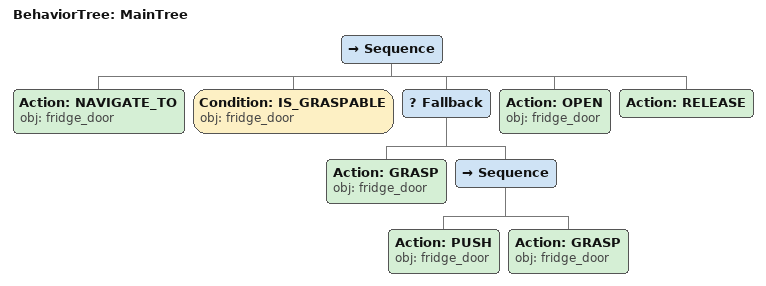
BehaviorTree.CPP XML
<root main_tree_to_execute="MainTree">
  <BehaviorTree ID="MainTree">
    <Sequence>
      <!-- Navigate to fridge_door -->
      <Action ID="NAVIGATE_TO" obj="fridge_door" />
      <!-- Check fridge_door is graspable before GRASP -->
      <Condition ID="IS_GRASPABLE" obj="fridge_door" />
      <!-- Fallback: if GRASP fridge_door fails, try alternative to reposition -->
      <Fallback>
        <!-- Grasp fridge_door -->
        <Action ID="GRASP" obj="fridge_door" />
        <Sequence>
          <!-- Push fridge_door forward toward front edge of table -->
          <Action ID="PUSH" obj="fridge_door" />
          <!-- Grasp fridge_door -->
          <Action ID="GRASP" obj="fridge_door" />
        </Sequence>
      </Fallback>
      <!-- Open fridge_door -->
      <Action ID="OPEN" obj="fridge_door" />
      <!-- Release -->
      <Action ID="RELEASE" />
    </Sequence>
  </BehaviorTree>
</root>
